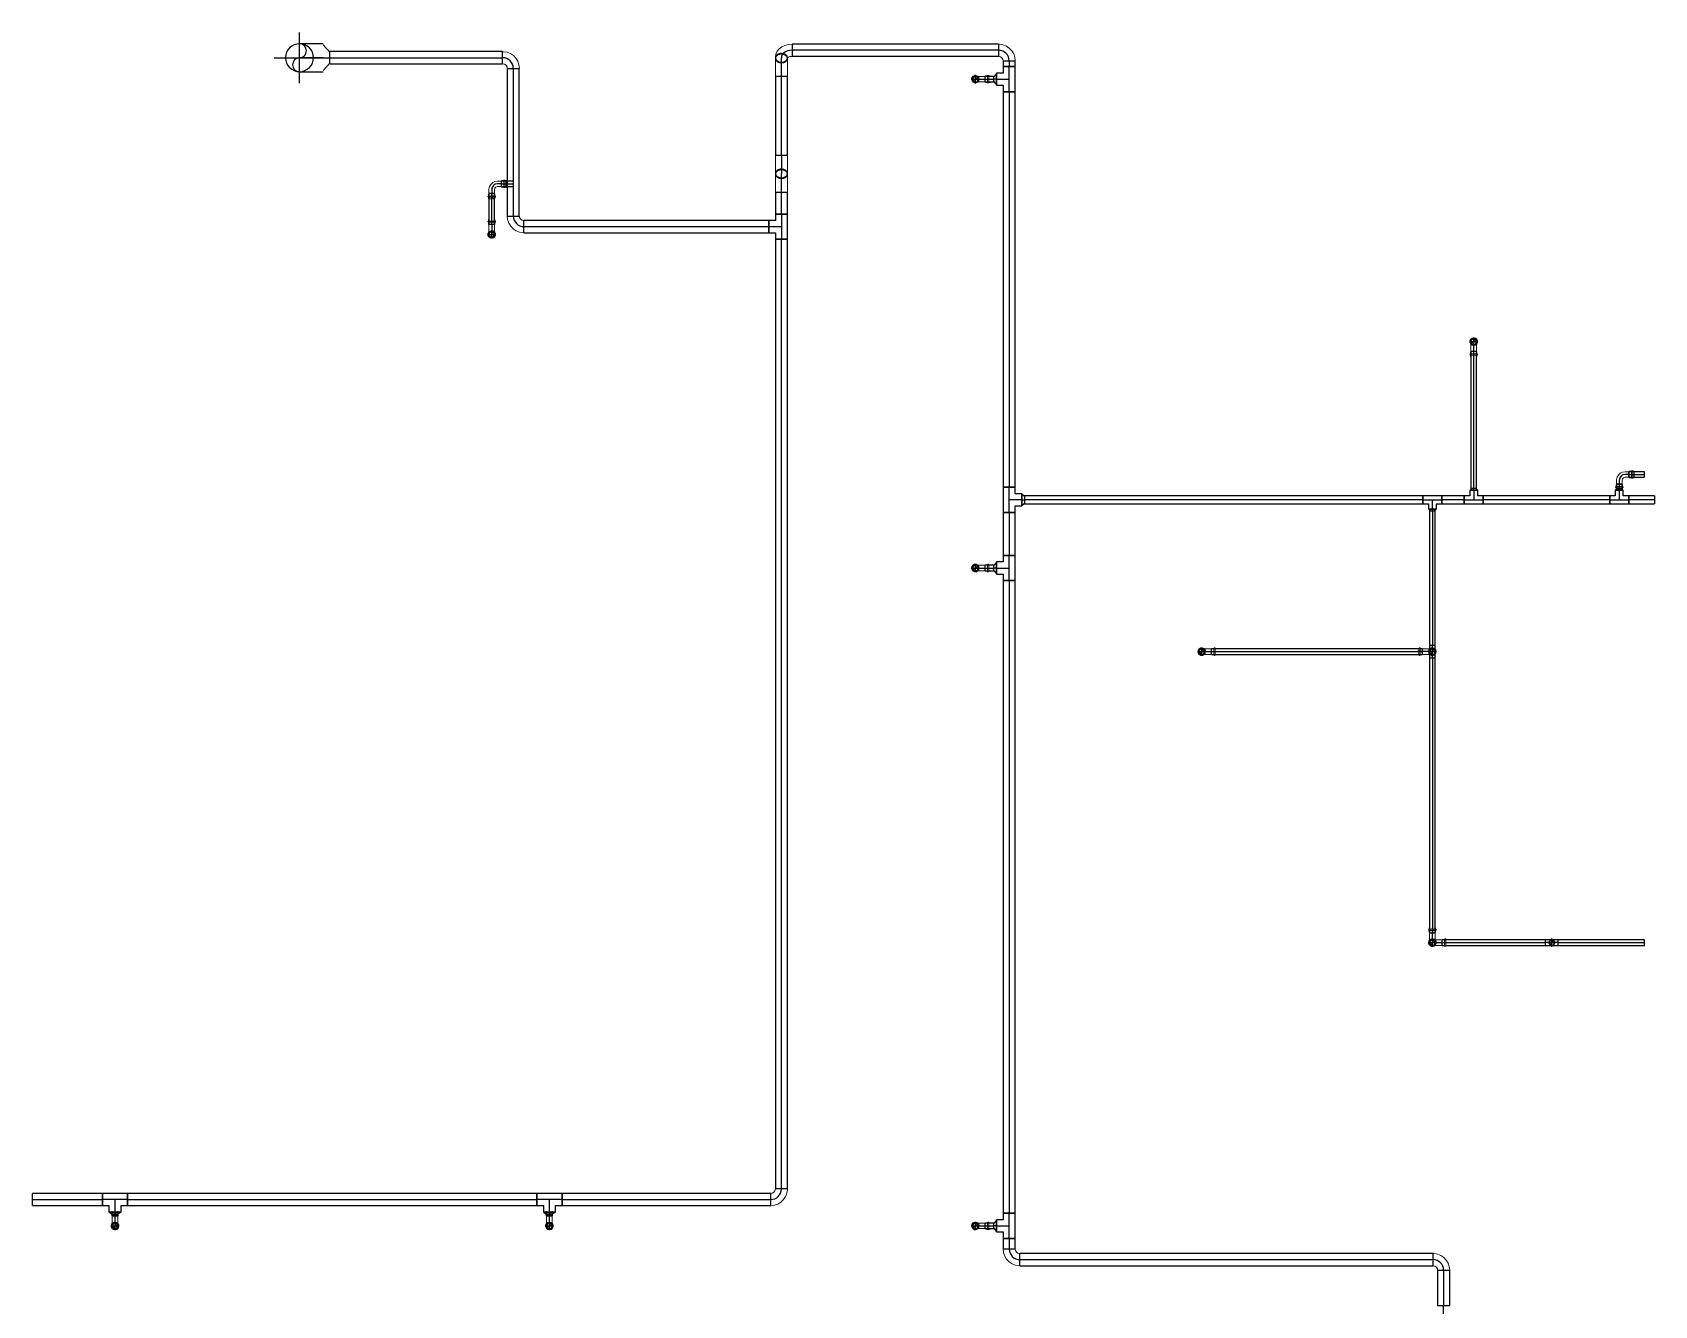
# Model space of a CAD drawing. Header units: inches. Extents: x -3325 to -59, y 5 to 733.
# Drawn here: x -510.6 to -126, y 300.9 to 602.8 of the extents above; entities that cross this region are included whole.
import ezdxf

# ---------------------------------------------------------------- set-up
doc = ezdxf.new("R2010")
doc.units = ezdxf.units.IN
doc.header["$MEASUREMENT"] = 0
doc.layers.add('P-PIPE', color=3, linetype='Continuous', lineweight=9)
doc.layers.add('X - REF - FP', color=7, linetype='Continuous', true_color=0xb90000)

# ---------------------------------------------------------------- blocks, each defined once
blk = doc.blocks.new('Victaulic-VicPress316-Elbow 90-45deg Style P568_P571 - Standard-V1-FIFTH LEVEL')
at = {"layer": 'P-PIPE'}
for p, q in [((-2327.12, 161.86), (-2327.12, 161.86)), ((-2327.12, 161.86), (-2325.73, 161.86)), ((-2324.79, 162.52), (-2325.73, 162.52)), ((-2325.73, 161.86), (-2324.79, 161.86)), ((-2323.6, 162.52), (-2324.9, 162.52)), ((-2324.9, 161.86), (-2324.9, 161.86)), ((-2324.9, 161.86), (-2324.9, 161.86)), ((-2324.79, 162.52), (-2324.79, 161.86)), ((-2324.79, 161.86), (-2324.79, 162.52)), ((-2324.79, 161.86), (-2324.79, 161.21)), ((-2324.79, 161.21), (-2324.79, 161.86)), ((-2324.23, 162.63), (-2324.69, 162.63)), ((-2324.23, 161.86), (-2324.23, 161.86)), ((-2324.23, 161.86), (-2324.23, 161.86)), ((-2323.6, 162.63), (-2323.94, 162.63)), ((-2323.94, 161.86), (-2323.94, 161.86)), ((-2323.94, 161.86), (-2323.94, 161.86)), ((-2323.6, 161.86), (-2323.6, 161.86)), ((-2323.6, 161.86), (-2323.6, 161.86)), ((-2323.6, 161.86), (-2323.6, 161.86)), ((-2323.6, 161.86), (-2323.6, 161.86)), ((-2325.73, 161.21), (-2324.79, 161.21)), ((-2324.9, 161.21), (-2323.6, 161.21)), ((-2324.69, 161.1), (-2324.23, 161.1)), ((-2323.94, 161.1), (-2323.6, 161.1))]:
    blk.add_line(p, q, dxfattribs=at)
at = {"layer": 'P-PIPE', "flags": 128}
for points in [[(-2326.21, 161.86), (-2326.31, 162.26), (-2326.56, 162.58), (-2326.93, 162.76), (-2327.34, 162.75), (-2327.71, 162.56), (-2327.96, 162.24), (-2328.04, 161.86)], [(-2328.04, 161.86), (-2327.94, 161.47), (-2327.69, 161.15), (-2327.32, 160.97), (-2326.91, 160.98), (-2326.54, 161.17), (-2326.29, 161.49), (-2326.21, 161.86)], [(-2326.36, 161.86), (-2326.45, 162.23), (-2326.7, 162.51), (-2327.06, 162.63), (-2327.43, 162.57), (-2327.73, 162.34), (-2327.88, 162), (-2327.89, 161.86)], [(-2327.89, 161.86), (-2327.8, 161.5), (-2327.55, 161.22), (-2327.19, 161.1), (-2326.82, 161.16), (-2326.52, 161.39), (-2326.37, 161.73), (-2326.36, 161.86)], [(-2325.73, 162.52), (-2326.23, 162.52), (-2326.66, 162.52), (-2326.97, 162.52), (-2327.12, 162.52), (-2327.12, 162.52)], [(-2324.9, 162.52), (-2324.71, 162.63), (-2324.69, 162.63)], [(-2324.23, 162.63), (-2324.17, 162.75), (-2324.03, 162.76), (-2323.94, 162.65), (-2323.94, 162.63)], [(-2324.23, 162.63), (-2324.23, 162.54), (-2324.23, 162.29), (-2324.23, 161.93), (-2324.23, 161.86)], [(-2324.23, 161.86), (-2324.23, 162.23), (-2324.23, 162.51), (-2324.23, 162.63), (-2324.23, 162.63)], [(-2324.23, 161.1), (-2324.23, 161.19), (-2324.23, 161.44), (-2324.23, 161.8), (-2324.23, 161.86)], [(-2324.23, 161.86), (-2324.23, 161.5), (-2324.23, 161.22), (-2324.23, 161.1), (-2324.23, 161.1)], [(-2323.94, 162.63), (-2323.94, 162.54), (-2323.94, 162.29), (-2323.94, 161.93), (-2323.94, 161.86)], [(-2323.94, 161.86), (-2323.94, 162.23), (-2323.94, 162.51), (-2323.94, 162.63), (-2323.94, 162.63)], [(-2323.94, 161.1), (-2323.94, 161.19), (-2323.94, 161.44), (-2323.94, 161.8), (-2323.94, 161.86)], [(-2323.94, 161.86), (-2323.94, 161.5), (-2323.94, 161.22), (-2323.94, 161.1), (-2323.94, 161.1)], [(-2327.12, 161.21), (-2327.03, 161.21), (-2326.77, 161.21), (-2326.36, 161.21), (-2325.88, 161.21), (-2325.73, 161.21)], [(-2324.69, 161.1), (-2324.89, 161.19), (-2324.9, 161.21)], [(-2323.94, 161.1), (-2324.01, 160.98), (-2324.15, 160.97), (-2324.23, 161.08), (-2324.23, 161.1)]]:
    blk.add_lwpolyline(points, dxfattribs=at)
at = {"layer": 'P-PIPE'}
for radius, start, end in [(0.767, 0, 180), (0.767, 0, 180), (0.767, 0, 180), (0.767, 180, 360), (0.767, 180, 0), (0.767, 180, 0), (0.657, 360, 180), (0.657, 0, 180), (0.657, 90, 180), (0.658, 180, 0), (0.658, 180, 0), (0.657, 180, 270), (0.658, 0, 90), (0.658, 270, 0)]:
    blk.add_arc((-2327.12, 161.86), radius, start, end, dxfattribs=at)
blk = doc.blocks.new('Victaulic-VicPress316-Elbow 90-45deg Style P568_P571 - Standard-V2-FIFTH LEVEL')
at = {"layer": 'P-PIPE'}
for p, q in [((-1934.31, 162.63), (-1934.64, 162.63)), ((-1933.35, 162.52), (-1934.64, 162.52)), ((-1934.64, 161.86), (-1934.64, 161.86)), ((-1934.64, 161.86), (-1934.64, 161.86)), ((-1934.64, 161.86), (-1934.64, 161.86)), ((-1934.64, 161.86), (-1934.64, 161.86)), ((-1934.31, 161.86), (-1934.31, 161.86)), ((-1934.31, 161.86), (-1934.31, 161.86)), ((-1933.56, 162.63), (-1934.02, 162.63)), ((-1934.02, 161.86), (-1934.02, 161.86)), ((-1934.02, 161.86), (-1934.02, 161.86)), ((-1932.52, 162.52), (-1933.45, 162.52)), ((-1933.45, 162.52), (-1933.45, 161.86)), ((-1933.45, 161.86), (-1933.45, 162.52)), ((-1933.45, 161.86), (-1933.45, 161.21)), ((-1933.45, 161.21), (-1933.45, 161.86)), ((-1932.52, 161.86), (-1933.45, 161.86)), ((-1933.35, 161.86), (-1933.35, 161.86)), ((-1933.35, 161.86), (-1933.35, 161.86)), ((-1932.52, 161.86), (-1931.12, 161.86)), ((-1931.12, 161.86), (-1931.12, 161.86)), ((-1934.64, 161.21), (-1933.35, 161.21)), ((-1934.64, 161.1), (-1934.31, 161.1)), ((-1934.02, 161.1), (-1933.56, 161.1)), ((-1933.45, 161.21), (-1932.52, 161.21))]:
    blk.add_line(p, q, dxfattribs=at)
at = {"layer": 'P-PIPE', "flags": 128}
for points in [[(-1934.31, 162.63), (-1934.24, 162.75), (-1934.1, 162.76), (-1934.02, 162.65), (-1934.02, 162.63)], [(-1934.31, 162.63), (-1934.31, 162.54), (-1934.31, 162.29), (-1934.31, 161.93), (-1934.31, 161.86)], [(-1934.31, 161.86), (-1934.31, 162.23), (-1934.31, 162.51), (-1934.31, 162.63), (-1934.31, 162.63)], [(-1934.31, 161.1), (-1934.31, 161.19), (-1934.31, 161.44), (-1934.31, 161.8), (-1934.31, 161.86)], [(-1934.31, 161.86), (-1934.31, 161.5), (-1934.31, 161.22), (-1934.31, 161.1), (-1934.31, 161.1)], [(-1934.02, 162.63), (-1934.02, 162.54), (-1934.02, 162.29), (-1934.02, 161.93), (-1934.02, 161.86)], [(-1934.02, 161.86), (-1934.02, 162.23), (-1934.02, 162.51), (-1934.02, 162.63), (-1934.02, 162.63)], [(-1934.02, 161.1), (-1934.02, 161.19), (-1934.02, 161.44), (-1934.02, 161.8), (-1934.02, 161.86)], [(-1934.02, 161.86), (-1934.02, 161.5), (-1934.02, 161.22), (-1934.02, 161.1), (-1934.02, 161.1)], [(-1933.56, 162.63), (-1933.36, 162.54), (-1933.35, 162.52)], [(-1931.12, 162.52), (-1931.22, 162.52), (-1931.48, 162.52), (-1931.89, 162.52), (-1932.37, 162.52), (-1932.52, 162.52)], [(-1930.21, 161.86), (-1930.31, 162.26), (-1930.56, 162.58), (-1930.93, 162.76), (-1931.34, 162.75), (-1931.71, 162.56), (-1931.96, 162.24), (-1932.04, 161.86)], [(-1932.04, 161.86), (-1931.94, 161.47), (-1931.69, 161.15), (-1931.32, 160.97), (-1930.91, 160.98), (-1930.54, 161.17), (-1930.29, 161.49), (-1930.21, 161.86)], [(-1930.36, 161.86), (-1930.45, 162.23), (-1930.7, 162.51), (-1931.06, 162.63), (-1931.43, 162.57), (-1931.73, 162.34), (-1931.88, 162), (-1931.89, 161.86)], [(-1931.89, 161.86), (-1931.8, 161.5), (-1931.55, 161.22), (-1931.19, 161.1), (-1930.82, 161.16), (-1930.52, 161.39), (-1930.37, 161.73), (-1930.36, 161.86)], [(-1934.02, 161.1), (-1934.08, 160.98), (-1934.22, 160.97), (-1934.31, 161.08), (-1934.31, 161.1)], [(-1933.35, 161.21), (-1933.54, 161.1), (-1933.56, 161.1)], [(-1932.52, 161.21), (-1932.02, 161.21), (-1931.59, 161.21), (-1931.28, 161.21), (-1931.13, 161.21), (-1931.12, 161.21)]]:
    blk.add_lwpolyline(points, dxfattribs=at)
at = {"layer": 'P-PIPE'}
for radius, start, end in [(0.766, 0, 180), (0.766, 0, 180), (0.766, 0, 180), (0.766, 180, 0), (0.766, 180, 0), (0.766, 180, 0), (0.657, 0, 180), (0.657, 0, 180), (0.657, 90, 180), (0.658, 180, 0), (0.658, 180, 0), (0.657, 180, 270), (0.658, 0, 90), (0.658, 270, 0)]:
    blk.add_arc((-1931.12, 161.86), radius, start, end, dxfattribs=at)
blk = doc.blocks.new('Victaulic-VicPress316-Elbow 90-45deg Style P568_P571 - Standard-523083-FIFTH LEVEL')
at = {"layer": 'P-PIPE'}
for p, q in [((-3.18, 0.77), (-3.52, 0.77)), ((-3.52, 0.77), (-3.52, -0.77)), ((-3.52, -0.77), (-3.52, 0.77)), ((-2.22, 0.66), (-3.52, 0.66)), ((-3.52, -0.66), (-3.52, 0.66)), ((-3.52, 0.66), (-3.52, -0.66)), ((-3.18, -0.77), (-3.18, 0.77)), ((-3.18, 0.77), (-3.18, -0.77)), ((-2.44, 0.77), (-2.89, 0.77)), ((-2.89, -0.77), (-2.89, 0.77)), ((-2.89, 0.77), (-2.89, -0.77)), ((-1.39, 0.66), (-2.33, 0.66)), ((-2.33, 0), (-2.33, 0.66)), ((-2.33, 0.66), (-2.33, 0)), ((-2.22, -0.66), (-2.22, 0.66)), ((-2.22, 0.66), (-2.22, -0.66)), ((-0.77, 3.52), (-0.77, 3.18)), ((0.77, 3.52), (-0.77, 3.52)), ((-0.77, 3.52), (0.77, 3.52)), ((-0.77, 3.18), (0.77, 3.18)), ((0.77, 3.18), (-0.77, 3.18)), ((-0.77, 2.89), (-0.77, 2.44)), ((-0.77, 2.89), (0.77, 2.89)), ((0.77, 2.89), (-0.77, 2.89)), ((-0.66, 3.52), (-0.66, 2.22)), ((-0.66, 3.52), (0.66, 3.52)), ((0.66, 3.52), (-0.66, 3.52)), ((-0.66, 2.33), (-0.66, 1.39)), ((0, 2.33), (-0.66, 2.33)), ((-0.66, 2.33), (0, 2.33)), ((-0.66, 2.22), (0.66, 2.22)), ((0.66, 2.22), (-0.66, 2.22)), ((0, 2.33), (0.66, 2.33)), ((0.66, 2.33), (0, 2.33)), ((0, 1.39), (0, 2.33)), ((0.66, 2.22), (0.66, 3.52)), ((0.66, 1.39), (0.66, 2.33)), ((0.77, 3.18), (0.77, 3.52)), ((0.77, 2.44), (0.77, 2.89)), ((-3.52, -0.66), (-2.22, -0.66)), ((-3.52, -0.77), (-3.18, -0.77)), ((-2.89, -0.77), (-2.44, -0.77)), ((-2.33, 0), (-2.33, -0.66)), ((-2.33, -0.66), (-2.33, 0)), ((-1.39, 0), (-2.33, 0)), ((-2.33, -0.66), (-1.39, -0.66))]:
    blk.add_line(p, q, dxfattribs=at)
at = {"layer": 'P-PIPE', "flags": 128}
for points in [[(-3.18, 0.77), (-3.11, 0.89), (-2.98, 0.9), (-2.89, 0.79), (-2.89, 0.77)], [(-3.18, 0.77), (-3.18, 0.67), (-3.18, 0.42), (-3.18, 0.07), (-3.18, -0.3), (-3.18, -0.6), (-3.18, -0.75), (-3.18, -0.77)], [(-3.18, -0.77), (-3.18, -0.67), (-3.18, -0.42), (-3.18, -0.07), (-3.18, 0.3), (-3.18, 0.6), (-3.18, 0.75), (-3.18, 0.77)], [(-2.89, -0.77), (-2.89, -0.67), (-2.89, -0.42), (-2.89, -0.07), (-2.89, 0.3), (-2.89, 0.6), (-2.89, 0.75), (-2.89, 0.77)], [(-2.89, 0.77), (-2.89, 0.67), (-2.89, 0.42), (-2.89, 0.07), (-2.89, -0.3), (-2.89, -0.6), (-2.89, -0.75), (-2.89, -0.77)], [(-2.44, 0.77), (-2.24, 0.68), (-2.22, 0.66)], [(-0.66, 1.39), (-0.75, 1.04), (-1, 0.77), (-1.35, 0.66), (-1.39, 0.66)], [(-1.39, -0.66), (-0.78, -0.56), (-0.23, -0.29), (0.22, 0.13), (0.53, 0.67), (0.65, 1.27), (0.66, 1.39)], [(-0.77, 2.89), (-0.89, 2.96), (-0.9, 3.1), (-0.79, 3.18), (-0.77, 3.18)], [(0.77, 3.18), (0.67, 3.18), (0.42, 3.18), (0.07, 3.18), (-0.3, 3.18), (-0.6, 3.18), (-0.75, 3.18), (-0.77, 3.18)], [(-0.77, 3.18), (-0.67, 3.18), (-0.42, 3.18), (-0.07, 3.18), (0.3, 3.18), (0.6, 3.18), (0.75, 3.18), (0.77, 3.18)], [(-0.77, 2.89), (-0.67, 2.89), (-0.42, 2.89), (-0.07, 2.89), (0.3, 2.89), (0.6, 2.89), (0.75, 2.89), (0.77, 2.89)], [(0.77, 2.89), (0.67, 2.89), (0.42, 2.89), (0.07, 2.89), (-0.3, 2.89), (-0.6, 2.89), (-0.75, 2.89), (-0.77, 2.89)], [(-0.66, 2.22), (-0.77, 2.41), (-0.77, 2.44)], [(0.77, 2.44), (0.68, 2.24), (0.66, 2.22)], [(0.77, 3.18), (0.89, 3.11), (0.9, 2.98), (0.79, 2.89), (0.77, 2.89)], [(-2.89, -0.77), (-2.96, -0.89), (-3.1, -0.9), (-3.18, -0.79), (-3.18, -0.77)], [(-2.22, -0.66), (-2.41, -0.77), (-2.44, -0.77)]]:
    blk.add_lwpolyline(points, dxfattribs=at)
at = {"layer": 'P-PIPE'}
blk.add_arc((-1.39, 1.39), 1.39, 270, 0, dxfattribs=at)
blk = doc.blocks.new('Elbow - Welded - Generic - Standard-1127339-FIFTH LEVEL')
at = {"layer": 'P-PIPE'}
for p, q in [((-2.52, -1.44), (-2.52, 1.44)), ((-2.52, 1.44), (-2.52, -1.44)), ((1.44, 2.52), (-1.44, 2.52)), ((-1.44, 2.52), (1.44, 2.52))]:
    blk.add_line(p, q, dxfattribs=at)
at = {"layer": 'P-PIPE', "flags": 128}
for points in [[(-1.44, 2.52), (-1.53, 2.08), (-1.79, 1.72), (-2.18, 1.49), (-2.52, 1.44)], [(-2.52, -1.44), (-1.67, -1.34), (-0.85, -1.07), (-0.12, -0.62), (0.51, -0.03), (0.99, 0.68), (1.3, 1.48), (1.43, 2.33), (1.44, 2.52)]]:
    blk.add_lwpolyline(points, dxfattribs=at)
blk = doc.blocks.new('Elbow - Welded - Generic - Standard-1134765-FIFTH LEVEL')
at = {"layer": 'P-PIPE'}
blk.add_line((-333, 592.27), (-333, 592.27), dxfattribs=at)
blk.add_line((-333, 592.27), (-333, 592.27), dxfattribs=at)
at = {"layer": 'P-PIPE', "flags": 128}
for points in [[(-334.44, 592.27), (-334.44, 593.33), (-334.44, 594.36), (-334.44, 595.33), (-334.44, 596.2), (-334.44, 596.57)], [(-331.56, 596.57), (-331.56, 595.75), (-331.56, 594.83), (-331.56, 593.82), (-331.56, 592.77), (-331.56, 592.27)]]:
    blk.add_lwpolyline(points, dxfattribs=at)
at = {"layer": 'P-PIPE'}
for start_param, end_param in [(1.570796, 4.712389), (4.712389, 7.853982)]:
    blk.add_ellipse((-333, 596.57), major_axis=(1.44, 0), ratio=0.707107, start_param=start_param, end_param=end_param, dxfattribs=at)
blk = doc.blocks.new('Elbow - Welded - Generic - Standard-V5-FIFTH LEVEL')
at = {"layer": 'P-PIPE'}
for p, q in [((-330.48, 599.54), (-330.48, 597.51)), ((-330.48, 597.51), (-330.48, 599.54))]:
    blk.add_line(p, q, dxfattribs=at)
at = {"layer": 'P-PIPE', "flags": 128}
for points in [[(-330.48, 599.96), (-331.34, 599.89), (-332.16, 599.66), (-332.89, 599.31), (-333.51, 598.83), (-333.98, 598.27), (-334.29, 597.63), (-334.43, 596.94), (-334.44, 596.74)], [(-331.57, 596.69), (-331.53, 596.75), (-331.35, 596.88), (-331.04, 597.01), (-330.62, 597.08), (-330.48, 597.09)], [(-331.56, 596.74), (-331.57, 596.69), (-331.57, 596.69)]]:
    blk.add_lwpolyline(points, dxfattribs=at)
at = {"layer": 'P-PIPE'}
for start_param, end_param in [(0, 3.141593), (3.141593, 6.283185)]:
    blk.add_ellipse((-333, 596.74), major_axis=(1.44, 0), ratio=0.707107, start_param=start_param, end_param=end_param, dxfattribs=at)

msp = doc.modelspace()

# ---------------------------------------------------------------- linework, layer by layer
at = {"layer": 'X - REF - FP'}
for p, q in [((-447.25, 590.75), (-447.25, 602.75)), ((-447.25, 590.75), (-447.25, 602.75)), ((-447.25, 590.75), (-447.25, 602.75)), ((-447.25, 590.75), (-447.25, 602.75)), ((-441.62, 600.06), (-447.25, 600.06)), ((-281.52, 599.96), (-330.48, 599.96)), ((-330.48, 599.96), (-330.48, 597.09)), ((-281.52, 599.96), (-281.52, 597.09)), ((-453.25, 596.75), (-441.25, 596.75)), ((-453.25, 596.75), (-441.25, 596.75)), ((-453.25, 596.75), (-441.25, 596.75)), ((-453.25, 596.75), (-441.25, 596.75)), ((-447.25, 596.75), (-447.25, 596.75)), ((-447.25, 596.75), (-447.25, 596.75)), ((-447.25, 596.75), (-447.25, 596.75)), ((-441.62, 596.75), (-447.25, 596.75)), ((-440.09, 598.06), (-441.62, 599.81)), ((-441.62, 596.75), (-440.09, 596.75)), ((-399.09, 598.19), (-440.09, 598.19)), ((-440.09, 595.31), (-440.09, 598.19)), ((-440.09, 596.75), (-399.09, 596.75)), ((-440.09, 596.75), (-399.09, 596.75)), ((-399.09, 595.31), (-399.09, 598.19)), ((-334.44, 596.74), (-334.44, 596.57)), ((-333, 596.57), (-333, 596.74)), ((-333, 596.57), (-333, 596.74)), ((-333, 592.27), (-333, 596.57)), ((-331.56, 596.57), (-331.56, 596.74)), ((-281.52, 598.52), (-330.48, 598.52)), ((-281.52, 598.52), (-330.48, 598.52)), ((-330.48, 597.09), (-281.52, 597.09)), ((-447.25, 593.44), (-441.62, 593.44)), ((-441.62, 593.69), (-440.09, 595.44)), ((-440.09, 595.31), (-399.09, 595.31)), ((-398.01, 594.23), (-398.01, 559.22)), ((-398.01, 594.23), (-395.14, 594.23)), ((-396.57, 594.23), (-396.57, 559.22)), ((-396.57, 594.23), (-396.57, 559.22)), ((-395.14, 559.22), (-395.14, 594.23)), ((-334.44, 592.27), (-334.44, 573.6)), ((-331.56, 592.27), (-334.44, 592.27)), ((-333, 573.6), (-333, 592.27)), ((-333, 573.6), (-333, 592.27)), ((-331.56, 573.6), (-331.56, 592.27)), ((-287, 590.66), (-287, 592.66)), ((-282.65, 592.32), (-284.67, 592.32)), ((-284.67, 591), (-284.67, 592.32)), ((-281.99, 592.97), (-282.65, 592.22)), ((-282.65, 591), (-282.65, 592.32)), ((-280.44, 593.1), (-281.99, 593.1)), ((-281.99, 590.22), (-281.99, 593.1)), ((-281.99, 593.1), (-281.99, 590.22)), ((-280.44, 596), (-280.44, 594.65)), ((-280.44, 596), (-277.56, 596)), ((-280.44, 594.65), (-280.44, 593.1)), ((-280.44, 594.65), (-277.56, 594.65)), ((-277.56, 594.65), (-280.44, 594.65)), ((-280.44, 594.65), (-277.56, 594.65)), ((-279, 596), (-279, 594.65)), ((-279, 596), (-279, 594.65)), ((-279, 588.67), (-279, 594.65)), ((-277.56, 594.65), (-277.56, 596)), ((-277.56, 588.67), (-277.56, 594.65)), ((-288, 591.66), (-286, 591.66)), ((-287, 591.66), (-285.61, 591.66)), ((-285.61, 591.66), (-284.67, 591.66)), ((-285.61, 591.66), (-283.48, 591.66)), ((-284.67, 591.66), (-282.65, 591.66)), ((-284.67, 591.66), (-282.65, 591.66)), ((-284.67, 591), (-282.65, 591)), ((-281.99, 591.66), (-282.65, 591.66)), ((-282.65, 591.1), (-281.99, 590.35)), ((-281.99, 591.66), (-279, 591.66)), ((-281.99, 590.22), (-280.44, 590.22)), ((-280.44, 590.22), (-280.44, 588.67)), ((-280.44, 588.67), (-280.44, 494.92)), ((-280.44, 588.67), (-277.56, 588.67)), ((-280.44, 588.67), (-277.56, 588.67)), ((-277.56, 588.67), (-280.44, 588.67)), ((-279, 588.67), (-279, 494.92)), ((-279, 588.67), (-279, 494.92)), ((-277.56, 494.92), (-277.56, 588.67)), ((-331.56, 573.6), (-334.44, 573.6)), ((-333, 573.6), (-333, 569.3)), ((-334.44, 569.3), (-334.44, 569.13)), ((-333, 569.13), (-333, 569.3)), ((-333, 569.13), (-333, 569.3)), ((-331.56, 569.13), (-331.56, 569.3)), ((-401.69, 565.46), (-401.69, 564.52)), ((-401.69, 565.46), (-401.69, 563.33)), ((-399.36, 566.85), (-400.29, 566.85)), ((-396.57, 567.51), (-399.36, 567.51)), ((-399.36, 566.19), (-399.36, 567.51)), ((-399.36, 566.85), (-396.57, 566.85)), ((-399.36, 566.85), (-396.57, 566.85)), ((-399.36, 566.19), (-396.57, 566.19)), ((-333, 564.83), (-333, 569.13)), ((-402.34, 564.52), (-402.34, 557.18)), ((-401.03, 564.52), (-402.34, 564.52)), ((-401.69, 557.18), (-401.69, 564.52)), ((-401.69, 557.18), (-401.69, 564.52)), ((-401.03, 557.18), (-401.03, 564.52)), ((-334.44, 564.83), (-334.44, 559.69)), ((-331.56, 564.83), (-334.44, 564.83)), ((-333, 559.69), (-333, 564.83)), ((-333, 559.69), (-333, 564.83)), ((-331.56, 559.69), (-331.56, 564.83)), ((-398.01, 559.22), (-395.14, 559.22)), ((-335.99, 558.13), (-394.06, 558.13)), ((-394.06, 555.26), (-394.06, 558.13)), ((-335.99, 555.26), (-335.99, 558.13)), ((-334.44, 558.13), (-335.99, 558.13)), ((-335.99, 558.13), (-335.99, 555.26)), ((-335.99, 555.26), (-335.99, 558.13)), ((-334.44, 559.69), (-334.44, 558.13)), ((-334.44, 559.69), (-331.56, 559.69)), ((-331.56, 559.69), (-334.44, 559.69)), ((-331.56, 559.69), (-334.44, 559.69)), ((-333, 559.69), (-333, 553.7)), ((-331.56, 553.7), (-331.56, 559.69)), ((-402.69, 554.85), (-400.69, 554.85)), ((-401.03, 557.18), (-402.34, 557.18)), ((-401.69, 557.18), (-401.69, 556.24)), ((-401.69, 556.24), (-401.69, 554.85)), ((-401.69, 553.85), (-401.69, 555.85)), ((-394.06, 556.7), (-335.99, 556.7)), ((-394.06, 556.7), (-335.99, 556.7)), ((-394.06, 555.26), (-335.99, 555.26)), ((-335.99, 556.7), (-333, 556.7)), ((-335.99, 555.26), (-334.44, 555.26)), ((-334.44, 555.26), (-334.44, 553.7)), ((-334.44, 553.7), (-331.56, 553.7)), ((-331.56, 553.7), (-334.44, 553.7)), ((-334.44, 553.7), (-334.44, 328.52)), ((-331.56, 553.7), (-334.44, 553.7)), ((-333, 328.52), (-333, 553.7)), ((-333, 328.52), (-333, 553.7)), ((-331.56, 328.52), (-331.56, 553.7)), ((-169.86, 529.43), (-167.86, 529.43)), ((-169.52, 527.1), (-169.52, 494.58)), ((-168.21, 527.1), (-169.52, 527.1)), ((-168.86, 528.43), (-168.86, 530.43)), ((-168.86, 528.03), (-168.86, 529.43)), ((-168.86, 527.1), (-168.86, 528.03)), ((-168.86, 494.58), (-168.86, 527.1)), ((-168.86, 494.58), (-168.86, 527.1)), ((-168.21, 494.58), (-168.21, 527.1)), ((-134.36, 496.53), (-134.36, 495.6)), ((-134.36, 496.53), (-134.36, 494.41)), ((-132.03, 497.93), (-132.97, 497.93)), ((-128.36, 498.58), (-132.03, 498.58)), ((-132.03, 497.27), (-132.03, 498.58)), ((-132.03, 497.93), (-128.36, 497.93)), ((-132.03, 497.93), (-128.36, 497.93)), ((-132.03, 497.27), (-128.36, 497.27)), ((-128.36, 497.27), (-128.36, 498.58)), ((-280.44, 494.92), (-280.44, 488.93)), ((-277.56, 494.92), (-280.44, 494.92)), ((-280.44, 494.92), (-277.56, 494.92)), ((-280.44, 494.92), (-277.56, 494.92)), ((-279, 488.93), (-279, 494.92)), ((-277.56, 493.36), (-277.56, 494.92)), ((-276.01, 493.36), (-277.56, 493.36)), ((-276.01, 490.49), (-276.01, 493.36)), ((-276.01, 493.36), (-276.01, 490.49)), ((-275.35, 492.74), (-276.01, 493.24)), ((-180.91, 492.88), (-275.35, 492.88)), ((-275.35, 492.88), (-275.35, 490.98)), ((-180.91, 492.88), (-180.91, 490.98)), ((-176.42, 492.88), (-180.91, 492.88)), ((-180.91, 490.97), (-180.91, 492.88)), ((-180.91, 492.88), (-180.91, 490.97)), ((-176.42, 490.97), (-176.42, 492.88)), ((-176.42, 492.88), (-176.42, 490.97)), ((-171.11, 492.88), (-176.42, 492.88)), ((-176.42, 492.88), (-176.42, 490.98)), ((-169.82, 492.88), (-171.11, 492.88)), ((-171.11, 492.88), (-171.11, 490.97)), ((-171.11, 490.97), (-171.11, 492.88)), ((-171.11, 492.88), (-171.11, 490.98)), ((-169.82, 494.17), (-169.82, 492.88)), ((-169.82, 494.17), (-167.91, 494.17)), ((-167.91, 494.17), (-169.82, 494.17)), ((-169.43, 494.58), (-169.68, 494.17)), ((-168.21, 494.58), (-169.52, 494.58)), ((-168.86, 494.17), (-168.86, 494.58)), ((-168.86, 494.17), (-168.86, 491.93)), ((-168.05, 494.17), (-168.3, 494.58)), ((-167.91, 492.88), (-167.91, 494.17)), ((-166.62, 492.88), (-167.91, 492.88)), ((-166.62, 492.88), (-166.62, 490.97)), ((-166.62, 490.97), (-166.62, 492.88)), ((-136.61, 492.88), (-166.62, 492.88)), ((-166.62, 492.88), (-166.62, 490.98)), ((-135.32, 492.88), (-136.61, 492.88)), ((-136.61, 492.88), (-136.61, 490.97)), ((-136.61, 490.97), (-136.61, 492.88)), ((-136.61, 492.88), (-136.61, 490.98)), ((-135.32, 494.17), (-135.32, 492.88)), ((-135.32, 494.17), (-133.41, 494.17)), ((-133.41, 494.17), (-135.32, 494.17)), ((-134.93, 494.58), (-135.18, 494.17)), ((-135.02, 495.6), (-135.02, 494.58)), ((-135.02, 495.6), (-133.71, 495.6)), ((-135.02, 494.58), (-133.71, 494.58)), ((-134.36, 495.6), (-134.36, 494.58)), ((-134.36, 495.6), (-134.36, 494.58)), ((-134.36, 494.17), (-134.36, 494.58)), ((-134.36, 494.17), (-134.36, 491.93)), ((-133.55, 494.17), (-133.8, 494.58)), ((-133.71, 494.58), (-133.71, 495.6)), ((-133.41, 492.88), (-133.41, 494.17)), ((-132.12, 492.88), (-133.41, 492.88)), ((-132.12, 492.88), (-132.12, 490.97)), ((-132.12, 490.97), (-132.12, 492.88)), ((-126, 492.88), (-132.12, 492.88)), ((-132.12, 492.88), (-132.12, 490.98)), ((-126, 492.88), (-126, 490.98)), ((-277.56, 488.93), (-280.44, 488.93)), ((-280.44, 488.93), (-277.56, 488.93)), ((-280.44, 488.93), (-280.44, 478.73)), ((-280.44, 488.93), (-277.56, 488.93)), ((-276.01, 491.93), (-279, 491.93)), ((-279, 488.93), (-279, 478.73)), ((-279, 488.93), (-279, 478.73)), ((-277.56, 488.93), (-277.56, 490.49)), ((-277.56, 490.49), (-276.01, 490.49)), ((-277.56, 478.73), (-277.56, 488.93)), ((-276.01, 491.93), (-275.35, 491.93)), ((-276.01, 490.61), (-275.35, 491.11)), ((-180.91, 491.93), (-275.35, 491.93)), ((-180.91, 491.93), (-275.35, 491.93)), ((-275.35, 490.98), (-180.91, 490.98)), ((-180.91, 491.93), (-176.42, 491.93)), ((-180.91, 490.97), (-179.62, 490.97)), ((-179.62, 490.97), (-179.62, 489.68)), ((-179.62, 489.68), (-177.72, 489.68)), ((-177.72, 489.68), (-179.62, 489.68)), ((-179.48, 489.68), (-179.23, 489.27)), ((-179.32, 489.27), (-179.32, 457.42)), ((-179.32, 489.27), (-178.01, 489.27)), ((-178.67, 489.68), (-178.67, 491.93)), ((-178.67, 489.68), (-178.67, 489.27)), ((-178.67, 489.27), (-178.67, 457.42)), ((-178.67, 489.27), (-178.67, 457.42)), ((-178.1, 489.27), (-177.85, 489.68)), ((-178.01, 457.42), (-178.01, 489.27)), ((-177.72, 490.97), (-176.42, 490.97)), ((-177.72, 489.68), (-177.72, 490.97)), ((-171.11, 491.93), (-176.42, 491.93)), ((-171.11, 491.93), (-176.42, 491.93)), ((-176.42, 490.98), (-171.11, 490.98)), ((-171.11, 491.93), (-166.62, 491.93)), ((-171.11, 490.97), (-166.62, 490.97)), ((-136.61, 491.93), (-166.62, 491.93)), ((-136.61, 491.93), (-166.62, 491.93)), ((-166.62, 490.98), (-136.61, 490.98)), ((-136.61, 491.93), (-132.12, 491.93)), ((-136.61, 490.97), (-132.12, 490.97)), ((-126, 491.93), (-132.12, 491.93)), ((-126, 491.93), (-132.12, 491.93)), ((-132.12, 490.98), (-126, 490.98)), ((-281.99, 477.06), (-282.65, 476.31)), ((-280.44, 477.18), (-281.99, 477.18)), ((-281.99, 474.31), (-281.99, 477.18)), ((-281.99, 477.18), (-281.99, 474.31)), ((-280.44, 478.73), (-280.44, 477.18)), ((-280.44, 478.73), (-277.56, 478.73)), ((-277.56, 478.73), (-280.44, 478.73)), ((-280.44, 478.73), (-277.56, 478.73)), ((-279, 472.75), (-279, 478.73)), ((-277.56, 472.75), (-277.56, 478.73)), ((-288, 475.74), (-286, 475.74)), ((-287, 474.74), (-287, 476.74)), ((-287, 475.74), (-285.61, 475.74)), ((-285.61, 475.74), (-284.67, 475.74)), ((-285.61, 475.74), (-283.48, 475.74)), ((-282.65, 476.4), (-284.67, 476.4)), ((-284.67, 475.09), (-284.67, 476.4)), ((-284.67, 475.74), (-282.65, 475.74)), ((-284.67, 475.74), (-282.65, 475.74)), ((-284.67, 475.09), (-282.65, 475.09)), ((-282.65, 475.09), (-282.65, 476.4)), ((-281.99, 475.74), (-282.65, 475.74)), ((-282.65, 475.18), (-281.99, 474.43)), ((-281.99, 475.74), (-279, 475.74)), ((-281.99, 474.31), (-280.44, 474.31)), ((-280.44, 474.31), (-280.44, 472.75)), ((-280.44, 472.75), (-280.44, 322.73)), ((-280.44, 472.75), (-277.56, 472.75)), ((-280.44, 472.75), (-277.56, 472.75)), ((-277.56, 472.75), (-280.44, 472.75)), ((-279, 472.75), (-279, 322.73)), ((-279, 472.75), (-279, 322.73)), ((-277.56, 322.73), (-277.56, 472.75)), ((-234.36, 455.93), (-232.36, 455.93)), ((-233.36, 454.93), (-233.36, 456.93)), ((-233.36, 455.93), (-231.97, 455.93)), ((-231.97, 455.93), (-231.03, 455.93)), ((-231.97, 455.93), (-229.84, 455.93)), ((-181, 456.58), (-231.03, 456.58)), ((-231.03, 455.27), (-231.03, 456.58)), ((-231.03, 455.93), (-181, 455.93)), ((-231.03, 455.93), (-181, 455.93)), ((-231.03, 455.27), (-181, 455.27)), ((-180.06, 455.93), (-182.19, 455.93)), ((-181, 455.27), (-181, 456.58)), ((-180.06, 455.93), (-181, 455.93)), ((-178.67, 455.93), (-180.06, 455.93)), ((-179.67, 455.93), (-177.67, 455.93)), ((-179.32, 457.42), (-179.32, 454.43)), ((-179.32, 457.42), (-178.01, 457.42)), ((-179.32, 454.43), (-179.32, 389.26)), ((-179.32, 454.43), (-178.01, 454.43)), ((-178.67, 454.43), (-178.67, 457.42)), ((-178.67, 454.93), (-178.67, 456.93)), ((-178.67, 454.43), (-178.67, 389.26)), ((-178.67, 454.43), (-178.67, 389.26)), ((-178.01, 454.43), (-178.01, 457.42)), ((-178.01, 389.26), (-178.01, 454.43)), ((-179.32, 389.26), (-178.01, 389.26)), ((-178.67, 388.32), (-178.67, 390.45)), ((-178.67, 388.32), (-178.67, 389.26)), ((-179.67, 386.93), (-177.67, 386.93)), ((-178.67, 386.93), (-178.67, 388.32)), ((-178.67, 385.93), (-178.67, 387.93)), ((-178.67, 386.93), (-177.27, 386.93)), ((-177.27, 386.93), (-176.34, 386.93)), ((-177.27, 386.93), (-175.15, 386.93)), ((-151.86, 387.58), (-176.34, 387.58)), ((-176.34, 386.27), (-176.34, 387.58)), ((-176.34, 386.93), (-151.86, 386.93)), ((-176.34, 386.93), (-151.86, 386.93)), ((-176.34, 386.27), (-151.86, 386.27)), ((-148.87, 387.58), (-151.86, 387.58)), ((-151.86, 386.27), (-151.86, 387.58)), ((-148.87, 386.93), (-151.86, 386.93)), ((-151.86, 386.27), (-148.87, 386.27)), ((-151.36, 386.93), (-149.36, 386.93)), ((-150.36, 385.93), (-150.36, 387.93)), ((-128.36, 387.58), (-148.87, 387.58)), ((-148.87, 386.27), (-148.87, 387.58)), ((-148.87, 386.93), (-128.36, 386.93)), ((-148.87, 386.93), (-128.36, 386.93)), ((-148.87, 386.27), (-128.36, 386.27)), ((-128.36, 386.27), (-128.36, 387.58)), ((-493.98, 327.44), (-510.57, 327.44)), ((-510.57, 324.56), (-510.57, 327.44)), ((-488, 327.44), (-493.98, 327.44)), ((-493.98, 324.56), (-493.98, 327.44)), ((-493.98, 327.44), (-493.98, 324.56)), ((-493.98, 324.56), (-493.98, 327.44)), ((-488, 324.56), (-488, 327.44)), ((-488, 327.44), (-488, 324.56)), ((-390.99, 327.44), (-488, 327.44)), ((-488, 324.56), (-488, 327.44)), ((-385.01, 327.44), (-390.99, 327.44)), ((-390.99, 324.56), (-390.99, 327.44)), ((-390.99, 327.44), (-390.99, 324.56)), ((-390.99, 324.56), (-390.99, 327.44)), ((-335.52, 327.44), (-385.01, 327.44)), ((-385.01, 324.56), (-385.01, 327.44)), ((-385.01, 324.56), (-385.01, 327.44)), ((-385.01, 327.44), (-385.01, 324.56)), ((-335.52, 324.56), (-335.52, 327.44)), ((-331.56, 328.52), (-334.44, 328.52)), ((-510.57, 326), (-493.98, 326)), ((-510.57, 326), (-493.98, 326)), ((-510.57, 324.56), (-493.98, 324.56)), ((-488, 326), (-493.98, 326)), ((-493.98, 324.56), (-492.43, 324.56)), ((-492.43, 324.56), (-492.43, 323.01)), ((-490.99, 323.01), (-490.99, 326)), ((-490.99, 321.14), (-490.99, 323.26)), ((-489.56, 324.56), (-488, 324.56)), ((-489.56, 323.01), (-489.56, 324.56)), ((-488, 326), (-390.99, 326)), ((-488, 326), (-390.99, 326)), ((-488, 324.56), (-390.99, 324.56)), ((-385.01, 326), (-390.99, 326)), ((-390.99, 324.56), (-389.44, 324.56)), ((-389.44, 324.56), (-389.44, 323.01)), ((-388, 323.01), (-388, 326)), ((-388, 321.14), (-388, 323.26)), ((-386.56, 324.56), (-385.01, 324.56)), ((-386.56, 323.01), (-386.56, 324.56)), ((-385.01, 326), (-335.52, 326)), ((-385.01, 326), (-335.52, 326)), ((-385.01, 324.56), (-335.52, 324.56)), ((-489.56, 323.01), (-492.43, 323.01)), ((-492.43, 323.01), (-489.56, 323.01)), ((-492.3, 323.01), (-491.55, 322.35)), ((-491.99, 319.74), (-489.99, 319.74)), ((-491.65, 322.35), (-491.65, 322.07)), ((-490.33, 322.35), (-491.65, 322.35)), ((-490.33, 322.07), (-491.65, 322.07)), ((-490.99, 323.01), (-490.99, 322.35)), ((-490.99, 322.07), (-490.99, 322.35)), ((-490.99, 322.07), (-490.99, 322.35)), ((-490.99, 321.14), (-490.99, 322.07)), ((-490.99, 319.74), (-490.99, 321.14)), ((-490.99, 318.74), (-490.99, 320.74)), ((-490.43, 322.35), (-489.68, 323.01)), ((-490.33, 322.07), (-490.33, 322.35)), ((-386.56, 323.01), (-389.44, 323.01)), ((-389.44, 323.01), (-386.56, 323.01)), ((-389.31, 323.01), (-388.56, 322.35)), ((-389, 319.74), (-387, 319.74)), ((-388.66, 322.35), (-388.66, 322.07)), ((-387.34, 322.35), (-388.66, 322.35)), ((-387.34, 322.07), (-388.66, 322.07)), ((-388, 323.01), (-388, 322.35)), ((-388, 322.07), (-388, 322.35)), ((-388, 322.07), (-388, 322.35)), ((-388, 321.14), (-388, 322.07)), ((-388, 319.74), (-388, 321.14)), ((-388, 318.74), (-388, 320.74)), ((-387.44, 322.35), (-386.69, 323.01)), ((-387.34, 322.07), (-387.34, 322.35)), ((-288, 319.74), (-286, 319.74)), ((-287, 318.74), (-287, 320.74)), ((-287, 319.74), (-285.61, 319.74)), ((-285.61, 319.74), (-284.67, 319.74)), ((-285.61, 319.74), (-283.48, 319.74)), ((-282.65, 320.4), (-284.67, 320.4)), ((-284.67, 319.09), (-284.67, 320.4)), ((-284.67, 319.74), (-282.65, 319.74)), ((-284.67, 319.74), (-282.65, 319.74)), ((-281.99, 321.06), (-282.65, 320.31)), ((-282.65, 319.09), (-282.65, 320.4)), ((-281.99, 319.74), (-282.65, 319.74)), ((-280.44, 321.18), (-281.99, 321.18)), ((-281.99, 318.31), (-281.99, 321.18)), ((-281.99, 321.18), (-281.99, 318.31)), ((-281.99, 319.74), (-279, 319.74)), ((-280.44, 322.73), (-280.44, 321.18)), ((-280.44, 322.73), (-277.56, 322.73)), ((-277.56, 322.73), (-280.44, 322.73)), ((-280.44, 322.73), (-277.56, 322.73)), ((-279, 316.75), (-279, 322.73)), ((-277.56, 316.75), (-277.56, 322.73)), ((-284.67, 319.09), (-282.65, 319.09)), ((-282.65, 319.18), (-281.99, 318.43)), ((-281.99, 318.31), (-280.44, 318.31)), ((-280.44, 318.31), (-280.44, 316.75)), ((-280.44, 316.75), (-280.44, 314.27)), ((-280.44, 316.75), (-277.56, 316.75)), ((-280.44, 316.75), (-277.56, 316.75)), ((-277.56, 316.75), (-280.44, 316.75)), ((-279, 316.75), (-279, 314.27)), ((-279, 316.75), (-279, 314.27)), ((-277.56, 314.27), (-277.56, 316.75)), ((-280.44, 314.27), (-277.56, 314.27)), ((-178.52, 313.19), (-276.48, 313.19)), ((-276.48, 310.31), (-276.48, 313.19)), ((-276.48, 311.75), (-178.52, 311.75)), ((-276.48, 311.75), (-178.52, 311.75)), ((-178.52, 310.31), (-178.52, 313.19)), ((-276.48, 310.31), (-178.52, 310.31)), ((-177.44, 309.23), (-177.44, 300.85)), ((-177.44, 309.23), (-174.56, 309.23)), ((-176, 309.23), (-176, 300.85)), ((-176, 309.23), (-176, 300.85)), ((-174.56, 300.85), (-174.56, 309.23)), ((-177.44, 300.85), (-174.56, 300.85)), ((-176, 294.87), (-176, 300.85))]:
    msp.add_line(p, q, dxfattribs=at)
for centre, radius, start, end in [((-447.25, 596.75), 3.31, 0, 180), ((-447.25, 596.75), 3.31, 0, 180), ((-447.25, 596.75), 3.31, 0, 180), ((-447.25, 596.75), 3.31, 0, 180), ((-447.25, 596.75), 3.31, 0, 180), ((-447.25, 596.75), 3.31, 0, 180), ((-447.25, 598.41), 1.66, 270, 90), ((-447.25, 598.41), 1.66, 270, 90), ((-447.25, 598.41), 1.66, 270, 90), ((-447.25, 596.75), 3.31, 180, 0), ((-447.25, 596.75), 3.31, 180, 0), ((-447.25, 596.75), 3.31, 180, 0), ((-447.25, 596.75), 3.31, 180, 0), ((-447.25, 596.75), 3.31, 180, 0), ((-447.25, 596.75), 3.31, 180, 0), ((-447.25, 595.09), 1.66, 90, 270), ((-447.25, 595.09), 1.66, 90, 270), ((-447.25, 595.09), 1.66, 90, 270), ((-399.09, 594.23), 2.52, 0, 90), ((-281.52, 596), 2.52, 0, 90), ((-287, 591.66), 0.658, 0, 180), ((-287, 591.99), 0.329, 270, 90), ((-287, 591.66), 0.657, 180, 0), ((-287, 591.33), 0.329, 90, 270), ((-400.29, 565.46), 1.39, 90, 180), ((-394.06, 559.22), 2.52, 180, 270), ((-401.69, 554.85), 0.658, 0, 180), ((-401.69, 554.85), 0.657, 180, 0), ((-168.86, 529.43), 0.657, 0, 180), ((-168.86, 529.43), 0.657, 180, 0), ((-168.86, 529.1), 0.329, 90, 270), ((-168.86, 529.75), 0.329, 270, 90), ((-132.97, 496.53), 1.39, 90, 180), ((-287, 475.74), 0.658, 0, 180), ((-287, 475.74), 0.657, 180, 0), ((-287, 475.41), 0.329, 90, 270), ((-287, 476.07), 0.329, 270, 90), ((-233.36, 455.93), 0.657, 0, 180), ((-233.36, 455.93), 0.657, 180, 0), ((-233.36, 455.6), 0.329, 90, 270), ((-233.36, 456.25), 0.329, 270, 90), ((-178.67, 455.93), 0.657, 0, 180), ((-178.67, 455.93), 0.657, 90, 270), ((-178.67, 455.93), 0.657, 180, 0), ((-178.67, 455.6), 0.329, 90, 270), ((-178.67, 456.25), 0.329, 270, 90), ((-178.67, 455.93), 0.657, 270, 90), ((-178.67, 386.93), 0.657, 0, 180), ((-178.67, 386.93), 0.657, 180, 0), ((-178.67, 386.6), 0.329, 90, 270), ((-178.67, 387.25), 0.329, 270, 90), ((-150.36, 386.93), 0.657, 0, 180), ((-150.36, 386.93), 0.657, 0, 180), ((-150.36, 386.93), 0.657, 180, 0), ((-150.36, 386.93), 0.657, 180, 0), ((-150.36, 386.6), 0.329, 90, 270), ((-150.36, 387.25), 0.329, 270, 90), ((-335.52, 328.52), 2.52, 270, 0), ((-490.99, 319.74), 0.658, 0, 180), ((-490.99, 319.74), 0.657, 180, 0), ((-490.99, 319.41), 0.329, 90, 270), ((-490.99, 320.07), 0.329, 270, 90), ((-388, 319.74), 0.657, 0, 180), ((-388, 319.74), 0.658, 180, 0), ((-388, 319.41), 0.329, 90, 270), ((-388, 320.07), 0.329, 270, 90), ((-287, 319.74), 0.658, 0, 180), ((-287, 319.74), 0.657, 180, 0), ((-287, 319.41), 0.329, 90, 270), ((-287, 320.07), 0.329, 270, 90), ((-276.48, 314.27), 2.52, 180, 270), ((-178.52, 309.23), 2.52, 0, 90)]:
    msp.add_arc(centre, radius, start, end, dxfattribs=at)
for centre, major_axis, start_param, end_param in [((-333, 596.74), (1.44, 0), 1.570796, 3.141593), ((-333, 596.57), (1.44, 0), 1.570796, 3.141593), ((-333, 596.74), (1.44, 0), 3.141593, 4.712389), ((-333, 596.57), (1.44, 0), 3.141593, 4.712389), ((-330.48, 596.74), (2.52, 0), 1.570796, 3.141593), ((-333, 596.74), (1.44, 0), 0, 1.570796), ((-333, 596.57), (1.44, 0), 0, 1.570796), ((-333, 596.74), (1.44, 0), 4.712389, 6.283185), ((-333, 596.57), (1.44, 0), 4.712389, 6.283185), ((-333, 569.3), (1.44, 0), 1.570796, 3.141593), ((-333, 569.13), (1.44, 0), 1.570796, 3.141593), ((-333, 569.3), (1.44, 0), 3.141593, 4.712389), ((-333, 569.3), (1.44, 0), 0, 1.570796), ((-333, 569.13), (1.44, 0), 0, 1.570796), ((-333, 569.3), (1.44, 0), 4.712389, 6.283185), ((-333, 569.13), (1.44, 0), 3.141593, 4.712389), ((-333, 569.13), (1.44, 0), 4.712389, 6.283185)]:
    msp.add_ellipse(centre, major_axis=major_axis, ratio=0.707107, start_param=start_param, end_param=end_param, dxfattribs=at)

# ---------------------------------------------------------------- block references
for name, p in [('Elbow - Welded - Generic - Standard-V5-FIFTH LEVEL', (0, 0)), ('Elbow - Welded - Generic - Standard-1134765-FIFTH LEVEL', (0, 0)), ('Victaulic-VicPress316-Elbow 90-45deg Style P568_P571 - Standard-V1-FIFTH LEVEL', (2040.12, 429.79)), ('Victaulic-VicPress316-Elbow 90-45deg Style P568_P571 - Standard-V1-FIFTH LEVEL', (2040.12, 313.88)), ('Victaulic-VicPress316-Elbow 90-45deg Style P568_P571 - Standard-V1-FIFTH LEVEL', (2093.76, 294.06)), ('Victaulic-VicPress316-Elbow 90-45deg Style P568_P571 - Standard-V1-FIFTH LEVEL', (2148.46, 225.06)), ('Elbow - Welded - Generic - Standard-1127339-FIFTH LEVEL', (-333, 326)), ('Victaulic-VicPress316-Elbow 90-45deg Style P568_P571 - Standard-V1-FIFTH LEVEL', (2040.12, 157.88))]:
    msp.add_blockref(name, p, dxfattribs=at)
for name, p, rotation in [('Elbow - Welded - Generic - Standard-1127339-FIFTH LEVEL', (-279, 598.52), 90), ('Elbow - Welded - Generic - Standard-1127339-FIFTH LEVEL', (-396.57, 596.75), 90), ('Elbow - Welded - Generic - Standard-1134765-FIFTH LEVEL', (-666, 1165.87), 180), ('Victaulic-VicPress316-Elbow 90-45deg Style P568_P571 - Standard-523083-FIFTH LEVEL', (-401.69, 566.85), 180), ('Victaulic-VicPress316-Elbow 90-45deg Style P568_P571 - Standard-V2-FIFTH LEVEL', (-563.55, -1376.28), 270), ('Elbow - Welded - Generic - Standard-1127339-FIFTH LEVEL', (-396.57, 556.7), 270), ('Victaulic-VicPress316-Elbow 90-45deg Style P568_P571 - Standard-V2-FIFTH LEVEL', (-7, 2460.55), 90), ('Victaulic-VicPress316-Elbow 90-45deg Style P568_P571 - Standard-523083-FIFTH LEVEL', (-134.36, 497.93), 180), ('Victaulic-VicPress316-Elbow 90-45deg Style P568_P571 - Standard-V1-FIFTH LEVEL', (-2505.79, 617.79), 180), ('Victaulic-VicPress316-Elbow 90-45deg Style P568_P571 - Standard-V1-FIFTH LEVEL', (-329.13, 2646.87), 90), ('Victaulic-VicPress316-Elbow 90-45deg Style P568_P571 - Standard-V1-FIFTH LEVEL', (-226.14, 2646.87), 90), ('Elbow - Welded - Generic - Standard-1127339-FIFTH LEVEL', (-279, 311.75), 270), ('Elbow - Welded - Generic - Standard-1127339-FIFTH LEVEL', (-176, 311.75), 90)]:
    msp.add_blockref(name, p, dxfattribs=dict(at, rotation=rotation))
at = {"layer": 'X - REF - FP', "extrusion": (0, 0, -1)}
msp.add_blockref('Elbow - Welded - Generic - Standard-1134765-FIFTH LEVEL', (666, -27.44), dxfattribs=at)
at = {"layer": 'X - REF - FP', "extrusion": (0, 0, -1), "rotation": 90}
msp.add_blockref('Victaulic-VicPress316-Elbow 90-45deg Style P568_P571 - Standard-V1-FIFTH LEVEL', (340.53, 2714.05), dxfattribs=at)

doc.saveas('drawing.dxf')
